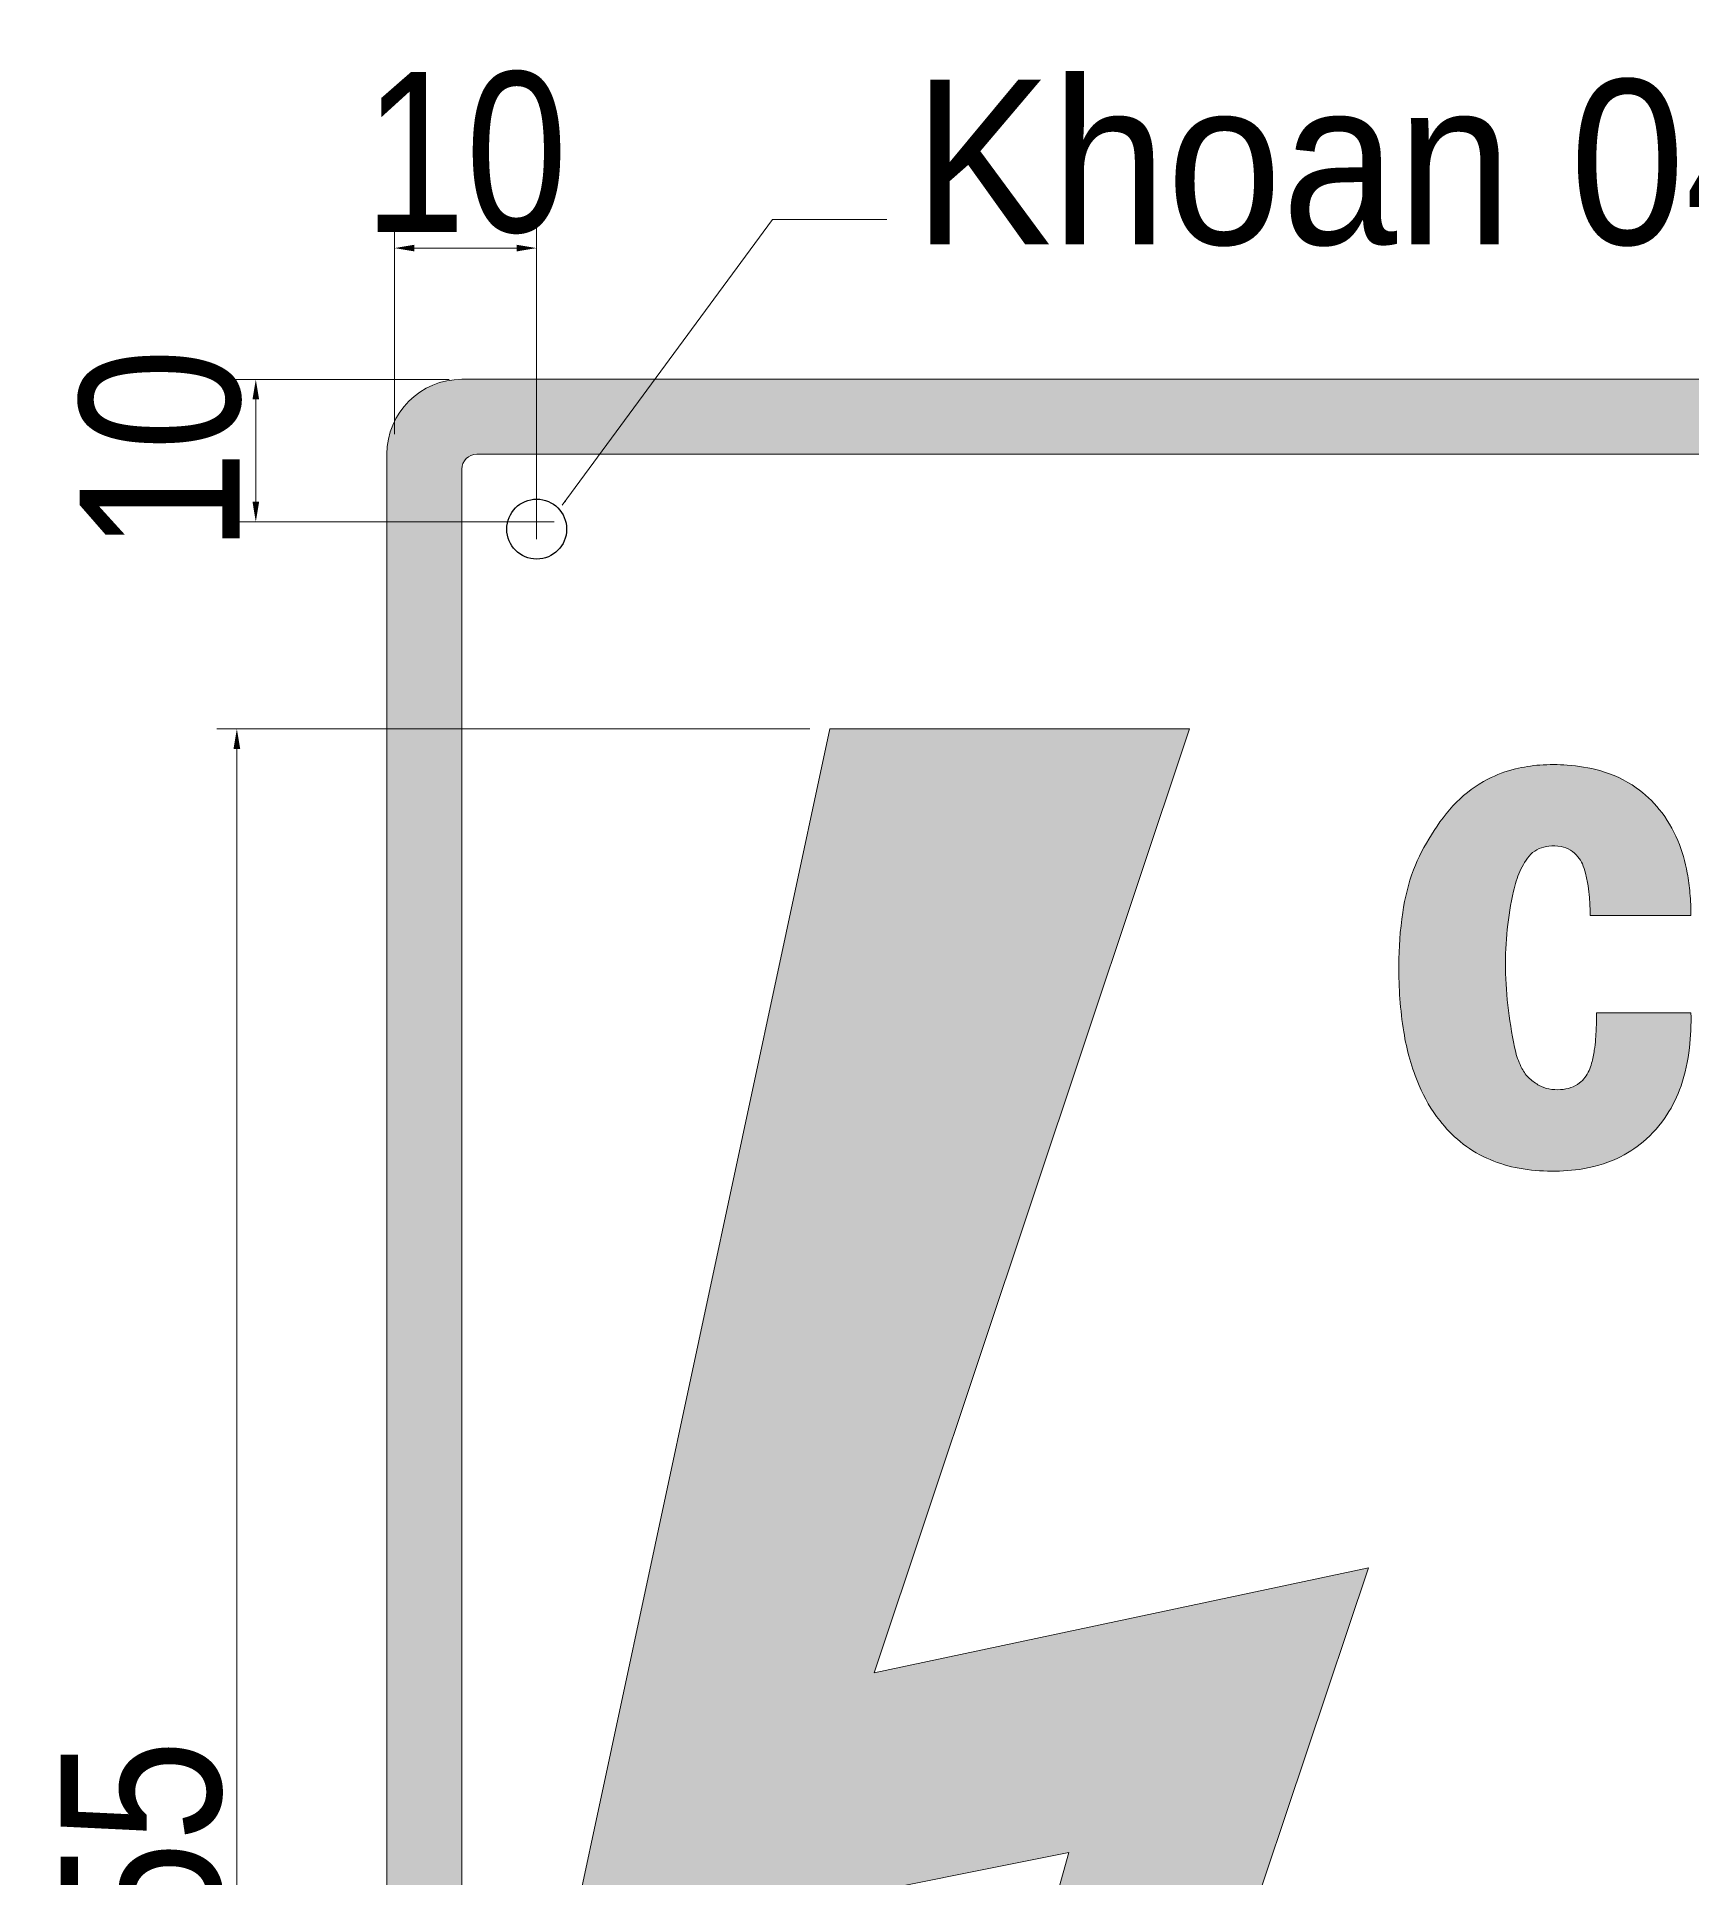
# Model space of a CAD drawing. Header units: millimetres. Extents: x 330554 to 656471, y 11007 to 130943.
# Drawn here: x 523726 to 524966, y 48848 to 50228 of the extents above; entities that cross this region are included whole.
import ezdxf

# ---------------------------------------------------------------- set-up
doc = ezdxf.new("R2010")
doc.units = ezdxf.units.MM
doc.header["$LTSCALE"] = 6
for name, color, linetype, lineweight in [('DIM', 4, 'Continuous', 13), ('Netcoban', 4, 'Continuous', 25), ('Text', 7, 'Continuous', 13)]:
    doc.layers.add(name, color=color, linetype=linetype, lineweight=lineweight)
doc.styles.get("Standard").update_dxf_attribs({"font": 'VHELVCN.TTF', "height": 120})
doc.styles.add('VNI-HELVE', font='VHELVEN.TTF', dxfattribs={"width": 0.9})
doc.dimstyles.new('D10', dxfattribs={"dimtxt": 15, "dimasz": 15, "dimexe": 5, "dimexo": 10, "dimgap": 5, "dimtad": 1, "dimtoh": 1, "dimdec": 0, "dimdsep": 46, "dimtxsty": 'VNI-HELVE', "dimcen": 250, "dimclrd": 256, "dimclre": 256, "dimclrt": 7, "dimadec": 0, "dimazin": 0, "dimtfac": 1, "dimtdec": 0, "dimtmove": 0, "dimatfit": 1, "dimfxl": 1, "dimtolj": 1, "dimtzin": 0, "dimlwd": -1, "dimlwe": -1, "dimarcsym": 0})
doc.dimstyles.new('ISO-5', dxfattribs={"dimtxt": 6, "dimasz": 15, "dimexe": 15, "dimexo": 15, "dimgap": 10, "dimtad": 1, "dimtoh": 1, "dimdec": 1, "dimlfac": 0.166667, "dimtxsty": 'Standard', "dimcen": 25, "dimclrd": 7, "dimclre": 7, "dimadec": 0, "dimazin": 0, "dimtfac": 1, "dimtdec": 1, "dimtmove": 0, "dimatfit": 3, "dimfxl": 1, "dimlwd": 0, "dimlwe": 0, "dimarcsym": 0})

# ---------------------------------------------------------------- blocks, each defined once
blk = doc.blocks.new('*D36')
at = {"layer": 'Defpoints', "color": 0, "transparency": 16777216}
for p in [(523889.9, 49971), (524050, 49971), (524128.6, 49864.3)]:
    blk.add_point(p, dxfattribs=at)
at = {"layer": 'Netcoban', "color": 7, "lineweight": 0, "transparency": 16777216}
for p, q in [((524035, 49971), (523874.9, 49971)), ((523889.9, 49879.3), (523889.9, 49956)), ((524113.6, 49864.3), (523874.9, 49864.3))]:
    blk.add_line(p, q, dxfattribs=at)
at = {"layer": 'Netcoban', "color": 7, "transparency": 16777216}
for points in [[(523887.4, 49956), (523892.4, 49956), (523889.9, 49971)], [(523887.4, 49879.3), (523892.4, 49879.3), (523889.9, 49864.3)]]:
    blk.add_solid(points, dxfattribs=at)
at = {"layer": 'Netcoban', "color": 0, "transparency": 16777216, "insert": (523818.6, 49917.7), "char_height": 120, "attachment_point": 5, "rotation": 90}
blk.add_mtext('10', dxfattribs=at)
blk = doc.blocks.new('*D37')
at = {"layer": 'Defpoints', "color": 0, "transparency": 16777216}
for p in [(523993.8, 50069.4), (523993.8, 49914.9), (524100.5, 49836.3)]:
    blk.add_point(p, dxfattribs=at)
at = {"layer": 'Netcoban', "color": 7, "lineweight": 0, "transparency": 16777216}
for p, q in [((523993.8, 49929.9), (523993.8, 50084.4)), ((524100.5, 49851.3), (524100.5, 50084.4)), ((524085.5, 50069.4), (524008.8, 50069.4))]:
    blk.add_line(p, q, dxfattribs=at)
at = {"layer": 'Netcoban', "color": 7, "transparency": 16777216}
for points in [[(524008.8, 50071.9), (524008.8, 50066.9), (523993.8, 50069.4)], [(524085.5, 50071.9), (524085.5, 50066.9), (524100.5, 50069.4)]]:
    blk.add_solid(points, dxfattribs=at)
at = {"layer": 'Netcoban', "color": 0, "transparency": 16777216, "insert": (524047.2, 50140.6), "char_height": 120, "attachment_point": 5}
blk.add_mtext('10', dxfattribs=at)
blk = doc.blocks.new('*D38')
at = {"layer": 'Defpoints', "color": 0, "transparency": 16777216}
for p in [(524320.4, 49709), (523875.7, 47963.9), (524313.9, 47963.9)]:
    blk.add_point(p, dxfattribs=at)
at = {"layer": 'Netcoban', "color": 7, "lineweight": 0, "transparency": 16777216}
for p, q in [((524305.4, 49709), (523860.7, 49709)), ((523875.7, 49694), (523875.7, 47978.9)), ((524298.9, 47963.9), (523860.7, 47963.9))]:
    blk.add_line(p, q, dxfattribs=at)
at = {"layer": 'Netcoban', "color": 7, "transparency": 16777216}
for points in [[(523873.2, 49694), (523878.2, 49694), (523875.7, 49709)], [(523873.2, 47978.9), (523878.2, 47978.9), (523875.7, 47963.9)]]:
    blk.add_solid(points, dxfattribs=at)
at = {"layer": 'Netcoban', "color": 0, "transparency": 16777216, "insert": (523804.4, 48836.5), "char_height": 120, "attachment_point": 5, "rotation": 90}
blk.add_mtext('155', dxfattribs=at)

msp = doc.modelspace()

# ---------------------------------------------------------------- hatches: boundary and pattern name
at = {"layer": 'Text'}
h = msp.add_hatch(color=1, dxfattribs=at)
h.paths.add_polyline_path([(527357.826, 49914.885, 0.41421356), (527301.666, 49971.045), (524044.386, 49971.045, 0.41421356), (523988.226, 49914.885), (523988.226, 47780.805, 0.41421356), (524044.386, 47724.645), (527301.666, 47724.645, 0.41421356), (527357.826, 47780.805)])
h.paths.add_polyline_path([(524044.386, 49903.653, -0.41421356), (524055.618, 49914.885), (527290.434, 49914.885, -0.41421356), (527301.666, 49903.653), (527301.666, 47792.037, -0.41421356), (527290.434, 47780.805), (524055.618, 47780.805, -0.41421356), (524044.386, 47792.037)], flags=16)
for color, points in [(1, [(524589.97, 49709.037), (524320.402, 49709.037), (524124.003, 48791.531), (524499.533, 48866.637), (524336.361, 48280.88), (524164.068, 48363.187), (524313.937, 47963.911), (524637.504, 48241.736), (524446.942, 48252.528), (524724.173, 49080.045), (524353.517, 49001.421)]), (7, [(524859.483, 49621.084, -0.07393575), (524868.662, 49620.737, -0.09292692), (524875.77, 49618.114, -0.08649985), (524881.36, 49613.153, -0.04919503), (524884.771, 49607.738, -0.02170409), (524886.947, 49600.82, -0.02763129), (524888.919, 49591.404, -0.01948306), (524889.977, 49582.439, -0.0088859), (524890.393, 49576.013, -0.01792345), (524890.525, 49569.01), (524966.052, 49569.01, 0.03044683), (524965.349, 49585.839, 0.02668291), (524963.362, 49600.858, 0.05404174), (524956.221, 49625.351, 0.07035933), (524942.387, 49648.628, 0.06792551), (524925.096, 49664.777, 0.08738108), (524897.692, 49677.678, 0.04898545), (524873.39, 49681.873, 0.03185637), (524852.784, 49681.84, 0.04096248), (524834.561, 49678.956, 0.06182979), (524813.712, 49671.195, 0.08055081), (524790.305, 49653.969, 0.06539848), (524771.661, 49629.487, 0.05289742), (524758.026, 49603.286, 0.05164777), (524749.959, 49571.328, 0.03722561), (524747.022, 49531.457, 0.04208615), (524750.746, 49481.867, 0.06133465), (524762.27, 49441.724, 0.06394962), (524777.707, 49415.265, 0.05743895), (524793.053, 49399.573, 0.06374188), (524813.004, 49387.14, 0.04971546), (524834.354, 49380.125, 0.04107109), (524858.596, 49377.406, 0.04170948), (524882.523, 49378.756, 0.06878271), (524910.708, 49386.966, 0.06650083), (524930.272, 49399.457, 0.07446796), (524948.029, 49419.561, 0.05849836), (524958.673, 49441.269, 0.05562365), (524964.985, 49469.811, 0.03145915), (524966.104, 49496.172), (524895.285, 49496.172, -0.01434809), (524895.077, 49483.883, -0.01273903), (524894.6, 49476.373, -0.02394666), (524893.615, 49467.997, -0.03371298), (524891.6, 49458.305, -0.03530582), (524889.646, 49452.904, -0.06143725), (524886.588, 49447.743, -0.07145038), (524882.456, 49443.499, -0.08679268), (524876.077, 49440.096, -0.07652774), (524868.336, 49438.575, -0.06657227), (524859.633, 49439.036, -0.07411206), (524852.355, 49441.634, -0.05366034), (524845.095, 49446.805, -0.09112341), (524839.357, 49454.367, -0.05611405), (524834.695, 49466.521, -0.05047753), (524827.004, 49529.651, -0.05800546), (524833.01, 49587.241, -0.05398838), (524837.846, 49602.149, -0.07697868), (524845.947, 49614.981, -0.10020323), (524852.359, 49619.178, -0.07180386)])]:
    msp.add_hatch(color=color, dxfattribs=at).paths.add_polyline_path(points)

# ---------------------------------------------------------------- linework, layer by layer
at = {"color": 1}
msp.add_circle((524100.546, 49858.725), 22.464, dxfattribs=at)
at = {"layer": 'Text', "color": 1}
for points in [[(524044.386, 47724.645), (527301.666, 47724.645, 0.41421356), (527357.826, 47780.805), (527357.826, 49914.885, 0.41421356), (527301.666, 49971.045), (524044.386, 49971.045, 0.41421356), (523988.226, 49914.885), (523988.226, 47780.805, 0.41421356)], [(524055.618, 47780.805), (527290.434, 47780.805, 0.41421356), (527301.666, 47792.037), (527301.666, 49903.653, 0.41421356), (527290.434, 49914.885), (524055.618, 49914.885, 0.41421356), (524044.386, 49903.653), (524044.386, 47792.037, 0.41421356)]]:
    msp.add_lwpolyline(points, format="xyb", close=True, dxfattribs=at)
msp.add_lwpolyline([(524336.361, 48280.88), (524499.533, 48866.637), (524124.003, 48791.531), (524320.402, 49709.037), (524589.97, 49709.037), (524353.517, 49001.421), (524724.173, 49080.045), (524446.942, 48252.528)], dxfattribs=at)
at = {"layer": 'Text', "color": 7}
msp.add_lwpolyline([(524890.525, 49569.01, 0.01792345), (524890.393, 49576.013, 0.0088859), (524889.977, 49582.439, 0.01948306), (524888.919, 49591.404, 0.02763129), (524886.947, 49600.82, 0.02170409), (524884.771, 49607.738, 0.04919503), (524881.36, 49613.153, 0.08649985), (524875.77, 49618.114, 0.09292692), (524868.662, 49620.737, 0.07393575), (524859.483, 49621.084, 0.07180386), (524852.359, 49619.178, 0.10020323), (524845.947, 49614.981, 0.07697868), (524837.846, 49602.149, 0.05398838), (524833.01, 49587.241, 0.05800546), (524827.004, 49529.651, 0.05047753), (524834.695, 49466.521, 0.05611405), (524839.357, 49454.367, 0.09112341), (524845.095, 49446.805, 0.05366034), (524852.355, 49441.634, 0.07411206), (524859.633, 49439.036, 0.06657227), (524868.336, 49438.575, 0.07652774), (524876.077, 49440.096, 0.08679268), (524882.456, 49443.499, 0.07145038), (524886.588, 49447.743, 0.06143725), (524889.646, 49452.904, 0.03530582), (524891.6, 49458.305, 0.03371298), (524893.615, 49467.997, 0.02394666), (524894.6, 49476.373, 0.01273903), (524895.077, 49483.883, 0.01434809), (524895.285, 49496.172), (524966.104, 49496.172, -0.03145915), (524964.985, 49469.811, -0.05562365), (524958.673, 49441.269, -0.05849836), (524948.029, 49419.561, -0.07446796), (524930.272, 49399.457, -0.06650083), (524910.708, 49386.966, -0.06878271), (524882.523, 49378.756, -0.04170948), (524858.596, 49377.406, -0.04107109), (524834.354, 49380.125, -0.04971546), (524813.004, 49387.14, -0.06374188), (524793.053, 49399.573, -0.05743895), (524777.707, 49415.265, -0.06394962), (524762.27, 49441.724, -0.06133465), (524750.746, 49481.867, -0.04208615), (524747.022, 49531.457, -0.03722561), (524749.959, 49571.328, -0.05164777), (524758.026, 49603.286, -0.05289742), (524771.661, 49629.487, -0.06539848), (524790.305, 49653.969, -0.08055081), (524813.712, 49671.195, -0.06182979), (524834.561, 49678.956, -0.04096248), (524852.784, 49681.84, -0.03185637), (524873.39, 49681.873, -0.04898545), (524897.692, 49677.678, -0.08738108), (524925.096, 49664.777, -0.06792551), (524942.387, 49648.628, -0.07035933), (524956.221, 49625.351, -0.05404174), (524963.362, 49600.858, -0.02668291), (524965.349, 49585.839, -0.03044683), (524966.052, 49569.01), (524890.525, 49569.01)], format="xyb", close=True, dxfattribs=at)

# ---------------------------------------------------------------- texts
at = {"layer": 'Text', "style": 'VNI-HELVE', "width": 0.9}
msp.add_text('Khoan 04 loã Þ3,5mm ôû 4 goùc', height=123.552, dxfattribs=at).set_placement((524382.957, 50072.141))

# ---------------------------------------------------------------- dimensions: what is measured, and where the dimension line sits
at = {"layer": 'Netcoban'}
for base, p1, p2, angle, text, picture, middle in [((523993.842, 50069.356), (524100.546, 49836.261), (523993.842, 49914.885), 180, '10', '*D37', (524047.194, 50069.356)), ((523889.902, 49971.045), (524128.626, 49864.341), (524050.002, 49971.045), 90, '10', '*D36', (523889.902, 49917.693)), ((523875.692, 47963.911), (524320.402, 49709.037), (524313.937, 47963.911), 270, '155', '*D38', (523875.692, 48836.474))]:
    dim = msp.add_linear_dim(base=base, p1=p1, p2=p2, angle=angle, text=text, dimstyle='ISO-5', dxfattribs=at)
    dim.commit()
    dim.dimension.update_dxf_attribs({"geometry": picture, "text_midpoint": middle, "dimtype": 160})

# ---------------------------------------------------------------- leaders
at = {"layer": 'DIM'}
msp.add_leader([(524119.742, 49876.62), (524277.366, 50090.738), (524363.057, 50090.738)], dimstyle='D10', override={"dimtxt": 4, "dimasz": 4, "dimexe": 3, "dimexo": 5, "dimgap": 2}, dxfattribs=at)

doc.saveas('drawing.dxf')
